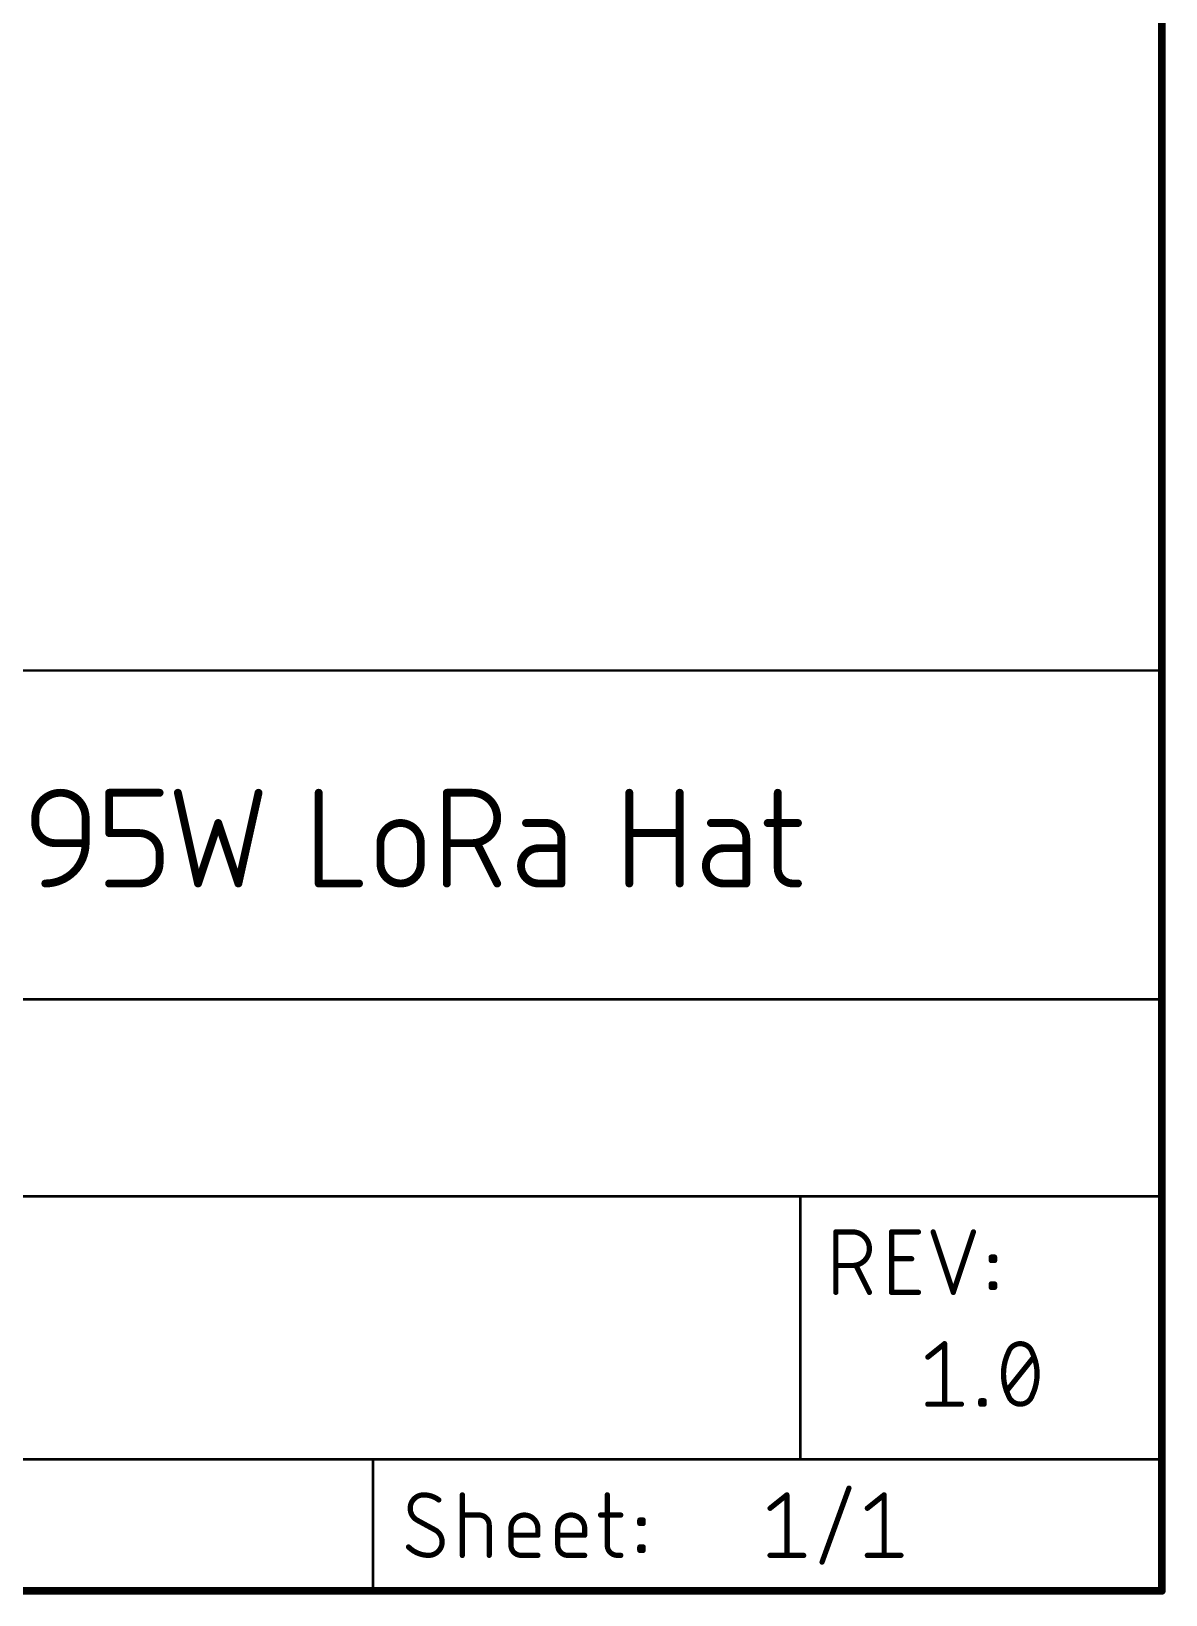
# Model space of a CAD drawing. Extents: x 0 to 264, y 0 to 180.
# Drawn here: x 220.5 to 264.3, y -0.2 to 60.3 of the extents above; entities that cross this region are included whole.
import ezdxf

# ---------------------------------------------------------------- set-up
doc = ezdxf.new("R2010")
doc.units = 0
doc.layers.add('91', color=122, linetype='CONTINUOUS')
doc.layers.add('94', color=12, linetype='CONTINUOUS')

msp = doc.modelspace()

# ---------------------------------------------------------------- linework, layer by layer
at = {"layer": '91'}
for points, const_width in [([(222.5747, 29.8619, 1), (220.6274, 29.8619)], 0.3048), ([(223.5611, 30.8356, 1), (223.4087, 30.8356)], 0.1524), ([(223.4849, 30.9118, 1), (223.4849, 30.7594)], 0.1524), ([(225.4322, 30.7594, 1), (225.4322, 30.9118)], 0.1524), ([(226.2136, 30.8521, 1), (226.0648, 30.8191)], 0.1524), ([(229.3293, 30.8191, 1), (229.1805, 30.8521)], 0.1524), ([(231.6559, 30.8356, 1), (231.5035, 30.8356)], 0.1524), ([(236.6073, 30.8356, 1), (236.4549, 30.8356)], 0.1524), ([(236.5311, 30.9118, 1), (236.5311, 30.7594)], 0.1524), ([(237.5048, 28.8883, 1), (237.5048, 30.8356)], 0.3048), ([(237.5048, 30.9118, 1), (237.5048, 30.7594)], 0.1524), ([(237.5048, 30.7594, 1), (237.5048, 30.9118)], 0.1524), ([(243.6588, 30.8356, 1), (243.5064, 30.8356)], 0.1524), ([(245.6062, 30.8356, 1), (245.4538, 30.8356)], 0.1524), ([(249.395, 30.8356, 1), (249.2426, 30.8356)], 0.1524), ([(220.7036, 29.8619, 1), (220.5512, 29.8619)], 0.1524), ([(220.5512, 29.8619, 1), (220.7036, 29.8619)], 0.1524), ([(220.6274, 29.6672, 0.4142), (221.4063, 28.8883)], 0.3048), ([(220.7036, 29.6672, 1), (220.5512, 29.6672)], 0.1524), ([(220.5512, 29.6672, 1), (220.7036, 29.6672)], 0.1524), ([(222.6509, 29.8619, 1), (222.4985, 29.8619)], 0.1524), ([(222.4985, 29.8619, 1), (222.6509, 29.8619)], 0.1524), ([(227.7693, 29.6913, 1), (227.6248, 29.6431)], 0.1524), ([(227.7693, 29.6431, 1), (227.6248, 29.6913)], 0.1524), ([(235.5245, 28.8883, 1), (233.9666, 28.8883)], 0.3048), ([(239.593, 29.7434, 1), (239.593, 29.591)], 0.1524), ([(240.9562, 29.083, 0.4142), (240.372, 29.6672)], 0.3048), ([(240.372, 29.7434, 1), (240.372, 29.591)], 0.1524), ([(240.372, 29.591, 1), (240.372, 29.7434)], 0.1524), ([(246.7368, 29.7434, 1), (246.7368, 29.591)], 0.1524), ([(248.0999, 29.083, 0.4142), (247.5157, 29.6672)], 0.3048), ([(247.5157, 29.7434, 1), (247.5157, 29.591)], 0.1524), ([(247.5157, 29.591, 1), (247.5157, 29.7434)], 0.1524), ([(248.9293, 29.7434, 1), (248.9293, 29.591)], 0.1524), ([(250.0977, 29.591, 1), (250.0977, 29.7434)], 0.1524), ([(221.0169, 27.3304, 0.4142), (222.5747, 28.8883)], 0.3048), ([(221.4063, 28.9645, 1), (221.4063, 28.8121)], 0.1524), ([(221.4063, 28.8121, 1), (221.4063, 28.9645)], 0.1524), ([(222.6509, 28.8883, 1), (222.4985, 28.8883)], 0.1524), ([(222.5747, 28.8121, 1), (222.5747, 28.9645)], 0.1524), ([(223.4849, 29.3539, 1), (223.4849, 29.2015)], 0.1524), ([(223.4087, 29.2777, 1), (223.5611, 29.2777)], 0.1524), ([(225.4322, 28.4988, 0.4142), (224.6533, 29.2777)], 0.3048), ([(224.6533, 29.3539, 1), (224.6533, 29.2015)], 0.1524), ([(224.6533, 29.2015, 1), (224.6533, 29.3539)], 0.1524), ([(234.0428, 28.8883, 1), (233.8904, 28.8883)], 0.1524), ([(235.6007, 28.8883, 1), (235.4483, 28.8883)], 0.1524), ([(236.5311, 28.9645, 1), (236.5311, 28.8121)], 0.1524), ([(237.5048, 28.9645, 1), (237.5048, 28.8121)], 0.1524), ([(237.5048, 28.8121, 1), (237.5048, 28.9645)], 0.1524), ([(237.7677, 28.9223, 1), (237.6314, 28.8542)], 0.1524), ([(241.0324, 29.083, 1), (240.88, 29.083)], 0.1524), ([(240.88, 29.083, 1), (241.0324, 29.083)], 0.1524), ([(243.5826, 29.3539, 1), (243.5826, 29.2015)], 0.1524), ([(245.53, 29.2015, 1), (245.53, 29.3539)], 0.1524), ([(248.1761, 29.083, 1), (248.0237, 29.083)], 0.1524), ([(248.0237, 29.083, 1), (248.1761, 29.083)], 0.1524), ([(222.4985, 28.8883, 1), (222.6509, 28.8883)], 0.1524), ([(225.5084, 28.4988, 1), (225.356, 28.4988)], 0.1524), ([(225.356, 28.4988, 1), (225.5084, 28.4988)], 0.1524), ([(233.8904, 28.8883, 1), (234.0428, 28.8883)], 0.1524), ([(235.4483, 28.8883, 1), (235.6007, 28.8883)], 0.1524), ([(240.0799, 28.6935, 1), (240.0799, 27.3304)], 0.3048), ([(240.0799, 28.7697, 1), (240.0799, 28.6173)], 0.1524), ([(240.0799, 28.6173, 1), (240.0799, 28.7697)], 0.1524), ([(240.9562, 28.6173, 1), (240.9562, 28.7697)], 0.1524), ([(247.2236, 28.6935, 1), (247.2236, 27.3304)], 0.3048), ([(247.2236, 28.7697, 1), (247.2236, 28.6173)], 0.1524), ([(247.2236, 28.6173, 1), (247.2236, 28.7697)], 0.1524), ([(248.0999, 28.6173, 1), (248.0999, 28.7697)], 0.1524), ([(224.6533, 27.3304, 0.4142), (225.4322, 28.1093)], 0.3048), ([(225.5084, 28.1093, 1), (225.356, 28.1093)], 0.1524), ([(225.356, 28.1093, 1), (225.5084, 28.1093)], 0.1524), ([(233.9666, 28.1093, 1), (235.5245, 28.1093)], 0.3048), ([(234.0428, 28.1093, 1), (233.8904, 28.1093)], 0.1524), ([(233.8904, 28.1093, 1), (234.0428, 28.1093)], 0.1524), ([(235.6007, 28.1093, 1), (235.4483, 28.1093)], 0.1524), ([(235.4483, 28.1093, 1), (235.6007, 28.1093)], 0.1524), ([(249.3188, 27.9146, 0.4142), (249.903, 27.3304)], 0.3048), ([(249.395, 27.9146, 1), (249.2426, 27.9146)], 0.1524), ([(249.2426, 27.9146, 1), (249.395, 27.9146)], 0.1524), ([(221.0169, 27.4066, 1), (221.0169, 27.2542)], 0.1524), ([(223.4849, 27.4066, 1), (223.4849, 27.2542)], 0.1524), ([(224.6533, 27.4066, 1), (224.6533, 27.2542)], 0.1524), ([(224.6533, 27.2542, 1), (224.6533, 27.4066)], 0.1524), ([(226.8458, 27.3545, 1), (226.9904, 27.3063)], 0.1524), ([(226.8437, 27.3139, 1), (226.9925, 27.3469)], 0.1524), ([(228.4016, 27.3469, 1), (228.5504, 27.3139)], 0.1524), ([(228.4037, 27.3063, 1), (228.5483, 27.3545)], 0.1524), ([(231.5797, 27.4066, 1), (231.5797, 27.2542)], 0.1524), ([(231.5035, 27.3304, 1), (231.6559, 27.3304)], 0.1524), ([(233.1376, 27.2542, 1), (233.1376, 27.4066)], 0.1524), ([(236.4549, 27.3304, 1), (236.6073, 27.3304)], 0.1524), ([(238.4103, 27.2963, 1), (238.5466, 27.3645)], 0.1524), ([(240.0799, 27.4066, 1), (240.0799, 27.2542)], 0.1524), ([(240.0799, 27.2542, 1), (240.0799, 27.4066)], 0.1524), ([(240.88, 27.3304, 1), (241.0324, 27.3304)], 0.1524), ([(240.9562, 27.2542, 1), (240.9562, 27.4066)], 0.1524), ([(243.5064, 27.3304, 1), (243.6588, 27.3304)], 0.1524), ([(245.4538, 27.3304, 1), (245.6062, 27.3304)], 0.1524), ([(247.2236, 27.4066, 1), (247.2236, 27.2542)], 0.1524), ([(247.2236, 27.2542, 1), (247.2236, 27.4066)], 0.1524), ([(248.0237, 27.3304, 1), (248.1761, 27.3304)], 0.1524), ([(248.0999, 27.2542, 1), (248.0999, 27.4066)], 0.1524), ([(249.903, 27.4066, 1), (249.903, 27.2542)], 0.1524), ([(249.903, 27.2542, 1), (249.903, 27.4066)], 0.1524), ([(250.0977, 27.2542, 1), (250.0977, 27.4066)], 0.1524), ([(255.0859, 9.0708, 1), (255.1493, 8.9914)], 0.1016), ([(255.8175, 9.5504, 1), (255.7159, 9.5504)], 0.1016), ([(255.7984, 9.5107, 1), (255.735, 9.5901)], 0.1016), ([(258.2354, 9.2258, 0.1139), (258.0406, 8.382)], 0.2032), ([(258.6897, 9.5504, 0.3205), (258.2354, 9.2258)], 0.2032), ([(258.1873, 9.2423, 1), (258.2834, 9.2094)], 0.1016), ([(258.281, 9.2036, 1), (258.1897, 9.2481)], 0.1016), ([(259.1441, 9.2258, 0.3205), (258.6897, 9.5504)], 0.2032), ([(258.6897, 9.6012, 1), (258.6897, 9.4996)], 0.1016), ([(258.6897, 9.4996, 1), (258.6897, 9.6012)], 0.1016), ([(259.1898, 9.2481, 1), (259.0984, 9.2036)], 0.1016), ([(259.3388, 8.382, 0.1139), (259.1441, 9.2258)], 0.2032), ([(259.0961, 9.2094, 1), (259.1922, 9.2423)], 0.1016), ([(259.2487, 8.9994, 1), (259.1694, 9.0628)], 0.1016), ([(258.0406, 8.382, 0.1139), (258.2354, 7.5382)], 0.2032), ([(258.0914, 8.382, 1), (257.9898, 8.382)], 0.1016), ([(259.1441, 7.5382, 0.1139), (259.3388, 8.382)], 0.2032), ([(259.3896, 8.382, 1), (259.288, 8.382)], 0.1016), ([(257.9898, 8.382, 1), (258.0914, 8.382)], 0.1016), ([(259.288, 8.382, 1), (259.3896, 8.382)], 0.1016), ([(255.1176, 7.2644, 1), (255.1176, 7.1628)], 0.1016), ([(255.7159, 7.2136, 1), (255.8175, 7.2136)], 0.1016), ([(256.4158, 7.1628, 1), (256.4158, 7.2644)], 0.1016), ([(257.2141, 7.3434, 1), (257.1125, 7.3434)], 0.1016), ([(257.1633, 7.3942, 1), (257.1633, 7.2926)], 0.1016), ([(257.1633, 7.2644, 1), (257.1633, 7.1628)], 0.1016), ([(257.1125, 7.2136, 1), (257.2141, 7.2136)], 0.1016), ([(257.3439, 7.3434, 1), (257.2423, 7.3434)], 0.1016), ([(257.2423, 7.2136, 1), (257.3439, 7.2136)], 0.1016), ([(257.2931, 7.2926, 1), (257.2931, 7.3942)], 0.1016), ([(257.2931, 7.1628, 1), (257.2931, 7.2644)], 0.1016), ([(258.1308, 7.7646, 1), (258.2101, 7.7012)], 0.1016), ([(258.2354, 7.5382, 0.3205), (258.6897, 7.2136)], 0.2032), ([(258.2834, 7.5546, 1), (258.1873, 7.5217)], 0.1016), ([(258.1897, 7.5159, 1), (258.281, 7.5604)], 0.1016), ([(258.6897, 7.2136, 0.3205), (259.1441, 7.5382)], 0.2032), ([(258.6897, 7.2644, 1), (258.6897, 7.1628)], 0.1016), ([(258.6897, 7.1628, 1), (258.6897, 7.2644)], 0.1016), ([(259.0984, 7.5604, 1), (259.1898, 7.5159)], 0.1016), ([(259.1922, 7.5217, 1), (259.0961, 7.5546)], 0.1016)]:
    msp.add_lwpolyline(points, format="xyb", dxfattribs=dict(at, const_width=const_width))
for points, const_width in [([(223.4849, 29.2777), (223.4849, 30.8356)], 0.3048), ([(223.4849, 30.8356), (225.4322, 30.8356)], 0.3048), ([(226.1392, 30.8356), (226.9181, 27.3304)], 0.3048), ([(228.476, 27.3304), (229.2549, 30.8356)], 0.3048), ([(231.5797, 30.8356), (231.5797, 27.3304)], 0.3048), ([(236.5311, 27.3304), (236.5311, 30.8356)], 0.3048), ([(236.5311, 30.8356), (237.5048, 30.8356)], 0.3048), ([(243.5826, 27.3304), (243.5826, 30.8356)], 0.3048), ([(245.53, 30.8356), (245.53, 27.3304)], 0.3048), ([(249.3188, 30.8356), (249.3188, 27.9146)], 0.3048), ([(220.6274, 29.6672), (220.6274, 29.8619)], 0.3048), ([(222.5747, 29.8619), (222.5747, 28.8883)], 0.3048), ([(226.9181, 27.3304), (227.6971, 29.6672)], 0.3048), ([(227.6971, 29.6672), (228.476, 27.3304)], 0.3048), ([(240.372, 29.6672), (239.593, 29.6672)], 0.3048), ([(247.5157, 29.6672), (246.7368, 29.6672)], 0.3048), ([(248.9293, 29.6672), (250.0977, 29.6672)], 0.3048), ([(222.5747, 28.8883), (221.4063, 28.8883)], 0.3048), ([(224.6533, 29.2777), (223.4849, 29.2777)], 0.3048), ([(233.9666, 28.1093), (233.9666, 28.8883)], 0.3048), ([(235.5245, 28.8883), (235.5245, 28.1093)], 0.3048), ([(237.5048, 28.8883), (236.5311, 28.8883)], 0.3048), ([(238.4784, 27.3304), (237.6995, 28.8883)], 0.3048), ([(240.9562, 27.3304), (240.9562, 29.083)], 0.3048), ([(243.5826, 29.2777), (245.53, 29.2777)], 0.3048), ([(248.0999, 27.3304), (248.0999, 29.083)], 0.3048), ([(225.4322, 28.1093), (225.4322, 28.4988)], 0.3048), ([(240.9562, 28.6935), (240.0799, 28.6935)], 0.3048), ([(248.0999, 28.6935), (247.2236, 28.6935)], 0.3048), ([(223.4849, 27.3304), (224.6533, 27.3304)], 0.3048), ([(231.5797, 27.3304), (233.1376, 27.3304)], 0.3048), ([(240.0799, 27.3304), (240.9562, 27.3304)], 0.3048), ([(247.2236, 27.3304), (248.0999, 27.3304)], 0.3048), ([(249.903, 27.3304), (250.0977, 27.3304)], 0.3048), ([(255.1176, 9.0311), (255.7667, 9.5504)], 0.2032), ([(255.7667, 9.5504), (255.7667, 7.2136)], 0.2032), ([(258.1704, 7.7329), (259.209, 9.0311)], 0.2032), ([(255.1176, 7.2136), (256.4158, 7.2136)], 0.2032), ([(257.1633, 7.2136), (257.1633, 7.3434)], 0.2032), ([(257.1633, 7.3434), (257.2931, 7.3434)], 0.2032), ([(257.2931, 7.2136), (257.1633, 7.2136)], 0.2032), ([(257.2931, 7.3434), (257.2931, 7.2136)], 0.2032)]:
    msp.add_lwpolyline(points, dxfattribs=dict(at, const_width=const_width))
at = {"layer": '94'}
for points, const_width in [([(264.16, 0), (264.16, 180.34)], 0.3), ([(264.16, 35.56), (162.56, 35.56)], 0.1016), ([(264.16, 35.56), (264.16, 22.86)], 0.1016), ([(162.56, 22.86), (264.16, 22.86)], 0.1016), ([(264.16, 22.86), (264.16, 15.24)], 0.1016), ([(250.19, 15.24), (162.56, 15.24)], 0.1016), ([(264.16, 15.24), (250.19, 15.24)], 0.1016), ([(250.19, 15.24), (250.19, 5.08)], 0.1016), ([(264.16, 15.24), (264.16, 5.08)], 0.1016), ([(251.5616, 11.5316), (251.5616, 13.8684)], 0.2032), ([(251.5616, 13.8684), (252.2107, 13.8684)], 0.2032), ([(253.7151, 11.5316), (253.7151, 13.8684)], 0.2032), ([(253.7151, 13.8684), (254.7537, 13.8684)], 0.2032), ([(255.3228, 13.8684), (256.1017, 11.5316)], 0.2032), ([(256.1017, 11.5316), (256.8806, 13.8684)], 0.2032), ([(253.7151, 12.8298), (254.4941, 12.8298)], 0.2032), ([(257.5679, 12.7649), (257.5679, 12.8947)], 0.2032), ([(257.5679, 12.8947), (257.6977, 12.8947)], 0.2032), ([(257.6977, 12.7649), (257.5679, 12.7649)], 0.2032), ([(257.6977, 12.8947), (257.6977, 12.7649)], 0.2032), ([(252.2107, 12.5702), (251.5616, 12.5702)], 0.2032), ([(252.8598, 11.5316), (252.3405, 12.5702)], 0.2032), ([(254.7537, 11.5316), (253.7151, 11.5316)], 0.2032), ([(257.5679, 11.7263), (257.5679, 11.8562)], 0.2032), ([(257.5679, 11.8562), (257.6977, 11.8562)], 0.2032), ([(257.6977, 11.7263), (257.5679, 11.7263)], 0.2032), ([(257.6977, 11.8562), (257.6977, 11.7263)], 0.2032), ([(162.56, 5.08), (233.68, 5.08)], 0.1016), ([(233.68, 5.08), (233.68, 0)], 0.1016), ([(233.68, 5.08), (250.19, 5.08)], 0.1016), ([(250.19, 5.08), (264.16, 5.08)], 0.1016), ([(264.16, 5.08), (264.16, 0)], 0.1016), ([(237.1301, 1.3716), (237.1301, 3.7084)], 0.2032), ([(242.7309, 3.7084), (242.7309, 1.7611)], 0.2032), ([(249.0216, 3.1891), (249.6707, 3.7084)], 0.2032), ([(249.6707, 3.7084), (249.6707, 1.3716)], 0.2032), ([(251.0305, 1.112), (252.0691, 3.968)], 0.2032), ([(252.7798, 3.1891), (253.4289, 3.7084)], 0.2032), ([(253.4289, 3.7084), (253.4289, 1.3716)], 0.2032), ([(237.1301, 2.9295), (237.7792, 2.9295)], 0.2032), ([(242.4712, 2.9295), (243.2502, 2.9295)], 0.2032), ([(236.0902, 2.3453), (235.3762, 2.7347)], 0.2032), ([(238.1687, 2.54), (238.1687, 1.3716)], 0.2032), ([(239.0092, 1.7611), (239.0092, 2.4102)], 0.2032), ([(240.0478, 2.4102), (240.0478, 2.1505)], 0.2032), ([(240.8187, 1.7611), (240.8187, 2.4102)], 0.2032), ([(241.8573, 2.4102), (241.8573, 2.1505)], 0.2032), ([(243.9873, 2.6049), (243.9873, 2.7347)], 0.2032), ([(243.9873, 2.7347), (244.1171, 2.7347)], 0.2032), ([(244.1171, 2.6049), (243.9873, 2.6049)], 0.2032), ([(244.1171, 2.7347), (244.1171, 2.6049)], 0.2032), ([(240.0478, 2.1505), (239.0092, 2.1505)], 0.2032), ([(241.8573, 2.1505), (240.8187, 2.1505)], 0.2032), ([(240.0478, 1.3716), (239.3987, 1.3716)], 0.2032), ([(241.8573, 1.3716), (241.2082, 1.3716)], 0.2032), ([(243.1203, 1.3716), (243.2502, 1.3716)], 0.2032), ([(243.9873, 1.5663), (243.9873, 1.6962)], 0.2032), ([(243.9873, 1.6962), (244.1171, 1.6962)], 0.2032), ([(244.1171, 1.5663), (243.9873, 1.5663)], 0.2032), ([(244.1171, 1.6962), (244.1171, 1.5663)], 0.2032), ([(249.0216, 1.3716), (250.3198, 1.3716)], 0.2032), ([(252.7798, 1.3716), (254.078, 1.3716)], 0.2032), ([(0, 0), (264.16, 0)], 0.3), ([(162.56, 0), (233.68, 0)], 0.1016), ([(233.68, 0), (264.16, 0)], 0.1016)]:
    msp.add_lwpolyline(points, dxfattribs=dict(at, const_width=const_width))
for points, const_width in [([(264.1854, 35.56, 1), (264.1346, 35.56)], 0.0508), ([(264.16, 35.5346, 1), (264.16, 35.5854)], 0.0508), ([(264.1854, 22.86, 1), (264.1346, 22.86)], 0.0508), ([(264.1346, 22.86, 1), (264.1854, 22.86)], 0.0508), ([(264.16, 22.8346, 1), (264.16, 22.8854)], 0.0508), ([(250.19, 15.2654, 1), (250.19, 15.2146)], 0.0508), ([(250.2154, 15.24, 1), (250.1646, 15.24)], 0.0508), ([(250.19, 15.2146, 1), (250.19, 15.2654)], 0.0508), ([(264.1854, 15.24, 1), (264.1346, 15.24)], 0.0508), ([(264.1346, 15.24, 1), (264.1854, 15.24)], 0.0508), ([(264.16, 15.2146, 1), (264.16, 15.2654)], 0.0508), ([(251.6124, 13.8684, 1), (251.5108, 13.8684)], 0.1016), ([(251.5616, 13.9192, 1), (251.5616, 13.8176)], 0.1016), ([(252.2107, 12.5702, 1), (252.2107, 13.8684)], 0.2032), ([(252.2107, 13.9192, 1), (252.2107, 13.8176)], 0.1016), ([(252.2107, 13.8176, 1), (252.2107, 13.9192)], 0.1016), ([(253.7659, 13.8684, 1), (253.6643, 13.8684)], 0.1016), ([(253.7151, 13.9192, 1), (253.7151, 13.8176)], 0.1016), ([(254.7537, 13.8176, 1), (254.7537, 13.9192)], 0.1016), ([(255.371, 13.8845, 1), (255.2746, 13.8523)], 0.1016), ([(256.9288, 13.8523, 1), (256.8324, 13.8845)], 0.1016), ([(253.7151, 12.8806, 1), (253.7151, 12.779)], 0.1016), ([(254.4941, 12.779, 1), (254.4941, 12.8806)], 0.1016), ([(257.6187, 12.8947, 1), (257.5171, 12.8947)], 0.1016), ([(257.5679, 12.9455, 1), (257.5679, 12.8439)], 0.1016), ([(257.5679, 12.8157, 1), (257.5679, 12.7141)], 0.1016), ([(257.5171, 12.7649, 1), (257.6187, 12.7649)], 0.1016), ([(257.7485, 12.8947, 1), (257.6469, 12.8947)], 0.1016), ([(257.6469, 12.7649, 1), (257.7485, 12.7649)], 0.1016), ([(257.6977, 12.8439, 1), (257.6977, 12.9455)], 0.1016), ([(257.6977, 12.7141, 1), (257.6977, 12.8157)], 0.1016), ([(251.5616, 12.621, 1), (251.5616, 12.5194)], 0.1016), ([(252.2107, 12.621, 1), (252.2107, 12.5194)], 0.1016), ([(252.2107, 12.5194, 1), (252.2107, 12.621)], 0.1016), ([(252.386, 12.5929, 1), (252.2951, 12.5475)], 0.1016), ([(251.5108, 11.5316, 1), (251.6124, 11.5316)], 0.1016), ([(252.8144, 11.5089, 1), (252.9053, 11.5543)], 0.1016), ([(253.7151, 11.5824, 1), (253.7151, 11.4808)], 0.1016), ([(253.6643, 11.5316, 1), (253.7659, 11.5316)], 0.1016), ([(254.7537, 11.4808, 1), (254.7537, 11.5824)], 0.1016), ([(256.0535, 11.5477, 1), (256.1499, 11.5155)], 0.1016), ([(256.0535, 11.5155, 1), (256.1499, 11.5477)], 0.1016), ([(257.6187, 11.8562, 1), (257.5171, 11.8562)], 0.1016), ([(257.5679, 11.907, 1), (257.5679, 11.8054)], 0.1016), ([(257.5679, 11.7771, 1), (257.5679, 11.6755)], 0.1016), ([(257.5171, 11.7263, 1), (257.6187, 11.7263)], 0.1016), ([(257.7485, 11.8562, 1), (257.6469, 11.8562)], 0.1016), ([(257.6469, 11.7263, 1), (257.7485, 11.7263)], 0.1016), ([(257.6977, 11.8054, 1), (257.6977, 11.907)], 0.1016), ([(257.6977, 11.6755, 1), (257.6977, 11.7771)], 0.1016), ([(233.7054, 5.08, 1), (233.6546, 5.08)], 0.0508), ([(233.68, 5.1054, 1), (233.68, 5.0546)], 0.0508), ([(233.68, 5.0546, 1), (233.68, 5.1054)], 0.0508), ([(250.19, 5.1054, 1), (250.19, 5.0546)], 0.0508), ([(250.1646, 5.08, 1), (250.2154, 5.08)], 0.0508), ([(250.19, 5.0546, 1), (250.19, 5.1054)], 0.0508), ([(264.1854, 5.08, 1), (264.1346, 5.08)], 0.0508), ([(264.1346, 5.08, 1), (264.1854, 5.08)], 0.0508), ([(264.16, 5.0546, 1), (264.16, 5.1054)], 0.0508), ([(235.6358, 3.7084, 0.4142), (235.1165, 3.1891)], 0.2032), ([(236.22, 3.5137, 0.1623), (235.6358, 3.7084)], 0.2032), ([(235.6358, 3.7592, 1), (235.6358, 3.6576)], 0.1016), ([(235.6358, 3.6576, 1), (235.6358, 3.7592)], 0.1016), ([(237.1809, 3.7084, 1), (237.0793, 3.7084)], 0.1016), ([(242.7817, 3.7084, 1), (242.6801, 3.7084)], 0.1016), ([(249.7215, 3.7084, 1), (249.6199, 3.7084)], 0.1016), ([(249.7024, 3.6687, 1), (249.639, 3.7481)], 0.1016), ([(252.1168, 3.9507, 1), (252.0213, 3.9854)], 0.1016), ([(253.4797, 3.7084, 1), (253.3781, 3.7084)], 0.1016), ([(253.4606, 3.6687, 1), (253.3972, 3.7481)], 0.1016), ([(235.1165, 3.1891, 0.2656), (235.3762, 2.7347)], 0.2032), ([(235.1673, 3.1891, 1), (235.0657, 3.1891)], 0.1016), ([(235.0657, 3.1891, 1), (235.1673, 3.1891)], 0.1016), ([(236.1895, 3.473, 1), (236.2505, 3.5543)], 0.1016), ([(237.1301, 2.9803, 1), (237.1301, 2.8787)], 0.1016), ([(238.1687, 2.54, 0.4142), (237.7792, 2.9295)], 0.2032), ([(237.7792, 2.9803, 1), (237.7792, 2.8787)], 0.1016), ([(237.7792, 2.8787, 1), (237.7792, 2.9803)], 0.1016), ([(240.0478, 2.4102, 1), (239.0092, 2.4102)], 0.2032), ([(241.8573, 2.4102, 1), (240.8187, 2.4102)], 0.2032), ([(242.4712, 2.9803, 1), (242.4712, 2.8787)], 0.1016), ([(243.2502, 2.8787, 1), (243.2502, 2.9803)], 0.1016), ([(248.9899, 3.2288, 1), (249.0533, 3.1494)], 0.1016), ([(252.748, 3.2288, 1), (252.8115, 3.1494)], 0.1016), ([(235.4005, 2.7793, 1), (235.3518, 2.6901)], 0.1016), ([(235.3504, 2.691, 1), (235.4019, 2.7785)], 0.1016), ([(236.3498, 1.8909, 0.2656), (236.0902, 2.3453)], 0.2032), ([(236.116, 2.389, 1), (236.0644, 2.3015)], 0.1016), ([(236.0658, 2.3007, 1), (236.1145, 2.3899)], 0.1016), ([(238.2195, 2.54, 1), (238.1179, 2.54)], 0.1016), ([(238.1179, 2.54, 1), (238.2195, 2.54)], 0.1016), ([(239.06, 2.4102, 1), (238.9584, 2.4102)], 0.1016), ([(238.9584, 2.4102, 1), (239.06, 2.4102)], 0.1016), ([(240.0986, 2.4102, 1), (239.997, 2.4102)], 0.1016), ([(239.997, 2.4102, 1), (240.0986, 2.4102)], 0.1016), ([(240.8695, 2.4102, 1), (240.7679, 2.4102)], 0.1016), ([(240.7679, 2.4102, 1), (240.8695, 2.4102)], 0.1016), ([(241.9081, 2.4102, 1), (241.8065, 2.4102)], 0.1016), ([(241.8065, 2.4102, 1), (241.9081, 2.4102)], 0.1016), ([(244.0381, 2.7347, 1), (243.9365, 2.7347)], 0.1016), ([(243.9873, 2.7855, 1), (243.9873, 2.6839)], 0.1016), ([(243.9873, 2.6557, 1), (243.9873, 2.5541)], 0.1016), ([(243.9365, 2.6049, 1), (244.0381, 2.6049)], 0.1016), ([(244.1679, 2.7347, 1), (244.0663, 2.7347)], 0.1016), ([(244.0663, 2.6049, 1), (244.1679, 2.6049)], 0.1016), ([(244.1171, 2.6839, 1), (244.1171, 2.7855)], 0.1016), ([(244.1171, 2.5541, 1), (244.1171, 2.6557)], 0.1016), ([(235.8305, 1.3716, 0.4142), (236.3498, 1.8909)], 0.2032), ([(236.4006, 1.8909, 1), (236.299, 1.8909)], 0.1016), ([(236.299, 1.8909, 1), (236.4006, 1.8909)], 0.1016), ([(239.0092, 2.2013, 1), (239.0092, 2.0997)], 0.1016), ([(239.0092, 1.7611, 0.4142), (239.3987, 1.3716)], 0.2032), ([(239.06, 1.7611, 1), (238.9584, 1.7611)], 0.1016), ([(239.997, 2.1505, 1), (240.0986, 2.1505)], 0.1016), ([(240.0478, 2.0997, 1), (240.0478, 2.2013)], 0.1016), ([(240.8187, 2.2013, 1), (240.8187, 2.0997)], 0.1016), ([(240.8187, 1.7611, 0.4142), (241.2082, 1.3716)], 0.2032), ([(240.8695, 1.7611, 1), (240.7679, 1.7611)], 0.1016), ([(241.8065, 2.1505, 1), (241.9081, 2.1505)], 0.1016), ([(241.8573, 2.0997, 1), (241.8573, 2.2013)], 0.1016), ([(242.7309, 1.7611, 0.4142), (243.1203, 1.3716)], 0.2032), ([(242.7817, 1.7611, 1), (242.6801, 1.7611)], 0.1016), ([(235.0516, 1.6962, 0.2), (235.8305, 1.3716)], 0.2032), ([(235.0877, 1.7319, 1), (235.0155, 1.6604)], 0.1016), ([(235.8305, 1.4224, 1), (235.8305, 1.3208)], 0.1016), ([(235.8305, 1.3208, 1), (235.8305, 1.4224)], 0.1016), ([(237.0793, 1.3716, 1), (237.1809, 1.3716)], 0.1016), ([(238.1179, 1.3716, 1), (238.2195, 1.3716)], 0.1016), ([(238.9584, 1.7611, 1), (239.06, 1.7611)], 0.1016), ([(239.3987, 1.4224, 1), (239.3987, 1.3208)], 0.1016), ([(239.3987, 1.3208, 1), (239.3987, 1.4224)], 0.1016), ([(240.0478, 1.3208, 1), (240.0478, 1.4224)], 0.1016), ([(240.7679, 1.7611, 1), (240.8695, 1.7611)], 0.1016), ([(241.2082, 1.4224, 1), (241.2082, 1.3208)], 0.1016), ([(241.2082, 1.3208, 1), (241.2082, 1.4224)], 0.1016), ([(241.8573, 1.3208, 1), (241.8573, 1.4224)], 0.1016), ([(242.6801, 1.7611, 1), (242.7817, 1.7611)], 0.1016), ([(243.1203, 1.4224, 1), (243.1203, 1.3208)], 0.1016), ([(243.1203, 1.3208, 1), (243.1203, 1.4224)], 0.1016), ([(243.2502, 1.3208, 1), (243.2502, 1.4224)], 0.1016), ([(244.0381, 1.6962, 1), (243.9365, 1.6962)], 0.1016), ([(243.9873, 1.747, 1), (243.9873, 1.6454)], 0.1016), ([(243.9873, 1.6171, 1), (243.9873, 1.5155)], 0.1016), ([(243.9365, 1.5663, 1), (244.0381, 1.5663)], 0.1016), ([(244.1679, 1.6962, 1), (244.0663, 1.6962)], 0.1016), ([(244.0663, 1.5663, 1), (244.1679, 1.5663)], 0.1016), ([(244.1171, 1.6454, 1), (244.1171, 1.747)], 0.1016), ([(244.1171, 1.5155, 1), (244.1171, 1.6171)], 0.1016), ([(249.0216, 1.4224, 1), (249.0216, 1.3208)], 0.1016), ([(249.6199, 1.3716, 1), (249.7215, 1.3716)], 0.1016), ([(250.3198, 1.3208, 1), (250.3198, 1.4224)], 0.1016), ([(252.7798, 1.4224, 1), (252.7798, 1.3208)], 0.1016), ([(253.3781, 1.3716, 1), (253.4797, 1.3716)], 0.1016), ([(254.078, 1.3208, 1), (254.078, 1.4224)], 0.1016), ([(250.9828, 1.1293, 1), (251.0783, 1.0946)], 0.1016), ([(233.68, 0.0254, 1), (233.68, -0.0254)], 0.0508), ([(233.6546, 0, 1), (233.7054, 0)], 0.0508), ([(233.68, -0.0254, 1), (233.68, 0.0254)], 0.0508), ([(264.085, 0, 1), (264.235, 0)], 0.15), ([(264.16, -0.075, 1), (264.16, 0.075)], 0.15), ([(264.1346, 0, 1), (264.1854, 0)], 0.0508), ([(264.16, -0.0254, 1), (264.16, 0.0254)], 0.0508)]:
    msp.add_lwpolyline(points, format="xyb", dxfattribs=dict(at, const_width=const_width))

doc.saveas('drawing.dxf')
